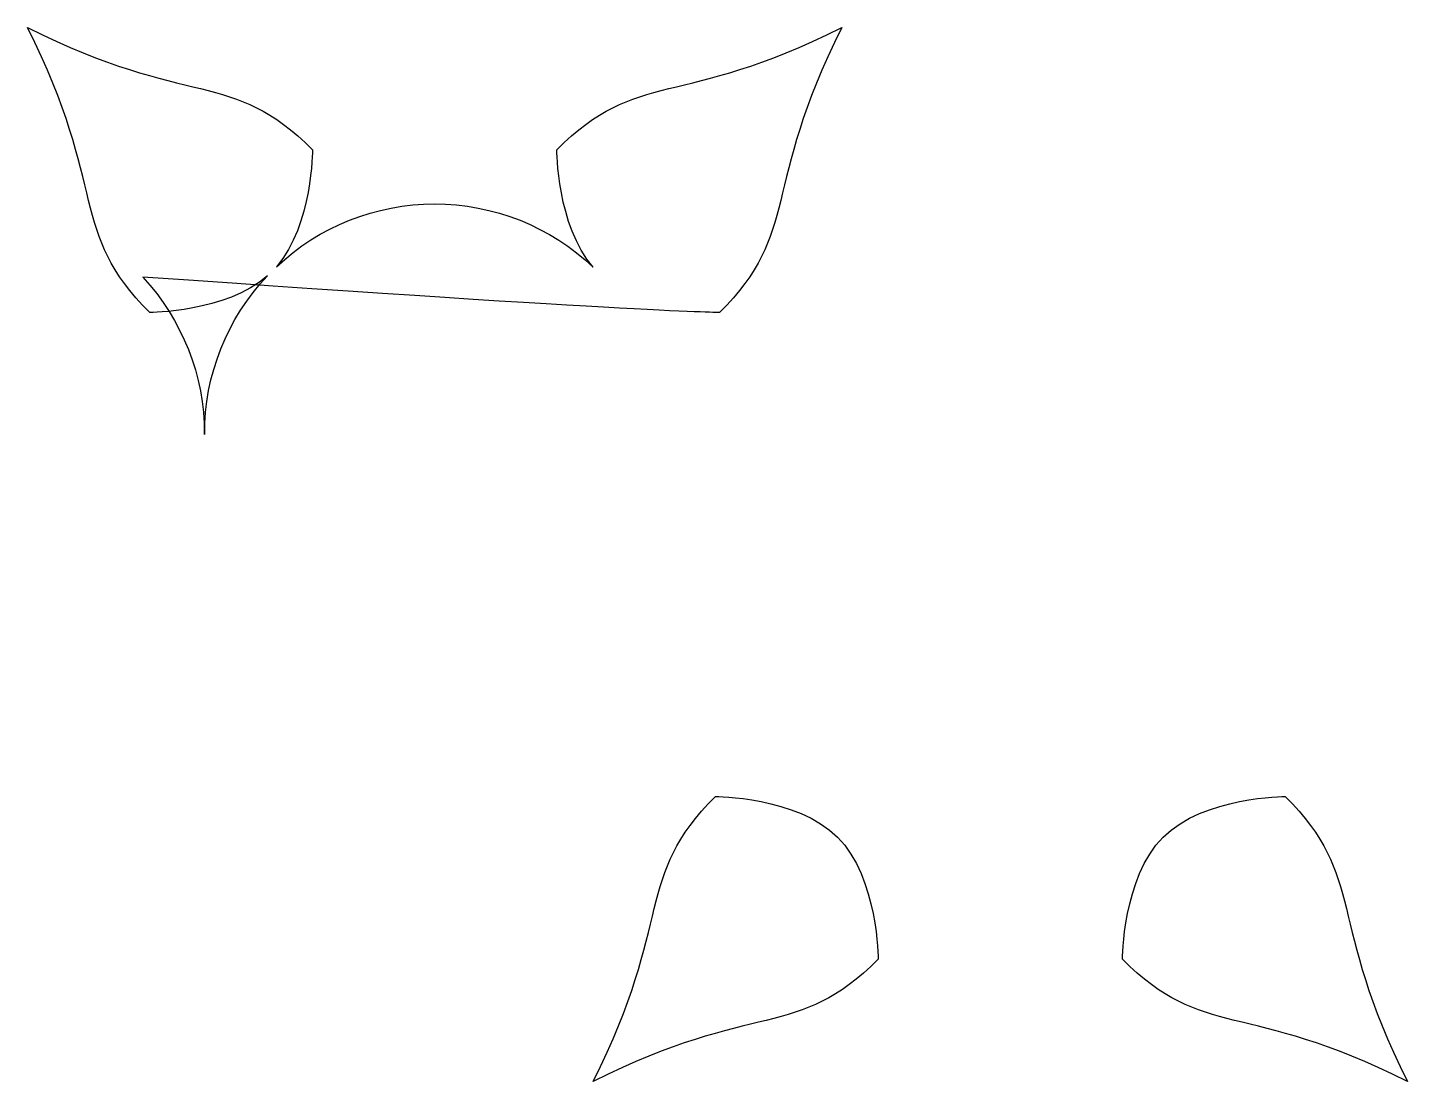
# Model space of a CAD drawing. Header units: centimetres. Extents: x -10.1 to 24.2, y -16.1 to 10.1.
import ezdxf

# ---------------------------------------------------------------- set-up
doc = ezdxf.new("R2010")
doc.units = ezdxf.units.CM
doc.header["$MEASUREMENT"] = 0
doc.layers.add('Layer 1', color=7, linetype='Continuous')

msp = doc.modelspace()

# ---------------------------------------------------------------- linework, layer by layer
at = {"layer": 'Layer 1'}
for points, knots in [([(-10.12031, 10.12031), (-8.09625, 6.07218), (-9.10828, 5.06015), (-7.08422, 3.03609), (-7.08422, 3.03609), (-7.08422, 3.03609), (-5.1924, 3.03609), (-4.15228, 3.95063), (-4.15228, 3.95063), (-5.16166, 2.88753), (-5.7243, 1.47639), (-5.7243, 0.01004), (-5.7243, 0.01004), (-5.7243, 0.00724), (-5.7243, 0.00305), (-5.7243, 0.00025), (-5.7243, 0.00025), (-5.72427, 0.00578), (-5.72427, 0.01207), (-5.72427, 0.01766), (-5.72427, 0.01766), (-5.72427, 1.46444), (-6.27293, 2.85881), (-7.25842, 3.91769), (-7.25842, 3.91769), (5.23811, 3.03622), (7.08422, 3.03609), (7.08422, 3.03609), (7.08422, 3.03609), (9.10828, 5.06015), (8.09625, 6.07218), (10.12031, 10.12031), (10.12031, 10.12031), (6.07218, 8.09625), (5.06015, 9.10828), (3.03609, 7.08422), (3.03609, 7.08422), (3.03609, 7.08422), (3.03626, 5.20353), (3.9427, 4.16143), (3.9427, 4.16143), (2.87924, 5.17309), (1.466, 5.73713), (-0.00174, 5.73713), (-0.00174, 5.73713), (-1.4625, 5.73713), (-2.86945, 5.17799), (-3.93112, 4.17572), (-3.93112, 4.17572), (-3.03664, 5.22082), (-3.03609, 7.08422), (-3.03609, 7.08422), (-3.03609, 7.08422), (-5.06015, 9.10828), (-6.07218, 8.09625), (-10.12031, 10.12031)], [0, 0, 0, 0, 0.06666667, 0.06666667, 0.06666667, 0.06666667, 0.13333333, 0.13333333, 0.13333333, 0.13333333, 0.2, 0.2, 0.2, 0.2, 0.26666667, 0.26666667, 0.26666667, 0.26666667, 0.33333333, 0.33333333, 0.33333333, 0.33333333, 0.4, 0.4, 0.4, 0.4, 0.46666667, 0.46666667, 0.46666667, 0.46666667, 0.53333333, 0.53333333, 0.53333333, 0.53333333, 0.6, 0.6, 0.6, 0.6, 0.66666667, 0.66666667, 0.66666667, 0.66666667, 0.73333333, 0.73333333, 0.73333333, 0.73333333, 0.8, 0.8, 0.8, 0.8, 0.86666667, 0.86666667, 0.86666667, 0.86666667, 1, 1, 1, 1]), ([(6.9788, -8.99498), (4.95474, -11.01904), (5.96677, -12.03107), (3.94271, -16.0792), (3.94271, -16.0792), (7.99084, -14.05514), (9.00287, -15.06717), (11.02693, -13.04311), (11.02693, -13.04311), (11.02693, -13.04311), (11.02693, -11.01905), (10.0149, -10.00702), (10.0149, -10.00702), (9.00287, -8.99499), (6.97881, -8.99499), (6.97881, -8.99499), (6.97881, -8.99499), (6.97881, -8.99499), (6.9788, -8.99498), (6.9788, -8.99498)], [0, 0, 0, 0, 0.16666667, 0.16666667, 0.16666667, 0.16666667, 0.33333333, 0.33333333, 0.33333333, 0.33333333, 0.5, 0.5, 0.5, 0.5, 0.66666667, 0.66666667, 0.66666667, 0.66666667, 1, 1, 1, 1]), ([(21.14724, -8.99498), (21.14724, -8.99498), (19.12318, -8.99498), (18.11115, -10.00701), (18.11115, -10.00701), (17.09912, -11.01904), (17.09912, -13.0431), (17.09912, -13.0431), (17.09912, -13.0431), (19.12318, -15.06716), (20.13521, -14.05513), (24.18334, -16.07919), (24.18334, -16.07919), (22.15928, -12.03106), (23.17131, -11.01903), (21.14725, -8.99497), (21.14725, -8.99497), (21.14725, -8.99497), (21.14724, -8.99498), (21.14724, -8.99498)], [0, 0, 0, 0, 0.16666667, 0.16666667, 0.16666667, 0.16666667, 0.33333333, 0.33333333, 0.33333333, 0.33333333, 0.5, 0.5, 0.5, 0.5, 0.66666667, 0.66666667, 0.66666667, 0.66666667, 1, 1, 1, 1])]:
    msp.add_open_spline(points, degree=3, knots=knots, dxfattribs=at)

doc.saveas('drawing.dxf')
